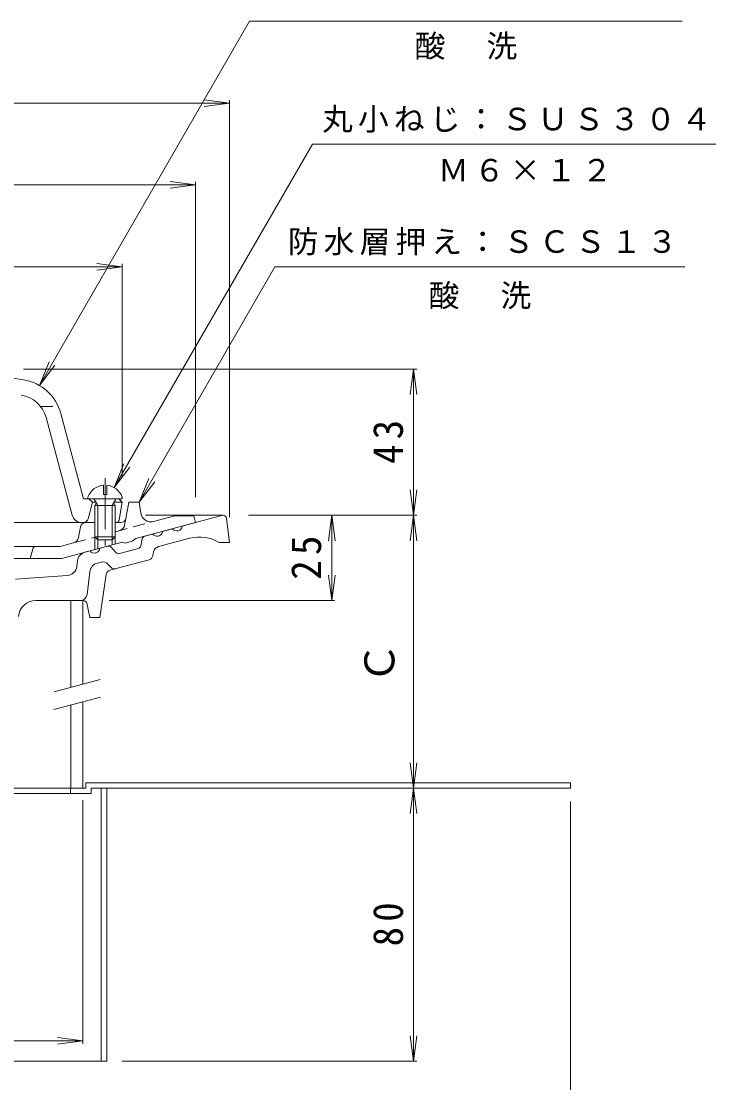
# Model space of a CAD drawing. Units: millimetres, scale not verified. Extents: x -260 to 225, y -347 to 394.
# Drawn here: x 6.8 to 210.5, y -170.1 to 141.2 of the extents above; entities that cross this region are included whole.
import ezdxf
from ezdxf.enums import TextEntityAlignment as Align

# ---------------------------------------------------------------- set-up
doc = ezdxf.new("R2010")
doc.units = ezdxf.units.MM
doc.header["$LTSCALE"] = 3
doc.linetypes.add('CHAIN1', pattern=[8, 5, -1, 1, -1])
doc.linetypes.add('DASHED1', pattern=[1.8, 1.2, -0.6])
for name, color, linetype, lineweight in [('0-0_通り芯', 3, 'Continuous', 9), ('0-1_躯体', 2, 'Continuous', 9), ('0-2_仕上', 6, 'Continuous', 9), ('0-3_建具', 4, 'Continuous', 9), ('0-4_その他', 7, 'Continuous', 9), ('0-5_寸法', 7, 'Continuous', 9), ('0-A', 2, 'Continuous', 9)]:
    doc.layers.add(name, color=color, linetype=linetype, lineweight=lineweight)
doc.styles.add('ＭＳ ゴシック', font='')
doc.styles.get('ＭＳ ゴシック').set_extended_font_data('MS Gothic')

msp = doc.modelspace()

# ---------------------------------------------------------------- linework, layer by layer
at = {"layer": '0-0_通り芯'}
for p, q in [((66.017, -3.695), (43.297, -3.695)), ((65.9, -3.695), (54.044, -6.872)), ((67.01, -4.571), (67.9, -11.695)), ((43.05, -9.818), (45.351, -9.201)), ((51.147, -7.648), (48.249, -8.425)), ((41.905, -12.658), (42.329, -10.583)), ((47.07, -12.882), (56.258, -10.42)), ((67.9, -11.695), (64.9, -11.695)), ((25.501, -14.52), (26.998, -14.119)), ((32.197, -12.726), (29.896, -13.343)), ((33.204, -13.029), (34.609, -14.613)), ((35.616, -14.916), (41.184, -13.424)), ((45.629, -14.413), (45.39, -15.579)), ((23.097, -18.704), (23.3, -17.052)), ((29.142, -17.686), (30.247, -17.389)), ((32.261, -17.994), (33.052, -18.886)), ((32.834, -19.802), (44.308, -16.728)), ((5.143, -22.393), (20.329, -21.331)), ((26.941, -20.218), (26.116, -26.939)), ((31.738, -21.036), (29.9, -33.695)), ((11.056, -28.695), (25.08, -28.695)), ((26.061, -29.499), (26.9, -33.695)), ((29.9, -33.695), (26.9, -33.695))]:
    msp.add_line(p, q, dxfattribs=at)
for centre, radius, start, end in [((66.017, -4.695), 1, 7.12427, 90), ((46.638, -8.21), 1.625, 217.6203, 352.37941), ((52.434, -6.656), 1.625, 217.6203, 352.37941), ((43.309, -10.784), 1, 104.9995, 168.43462), ((59.105, -21.045), 11, 58.20995, 105.00003), ((26.277, -17.418), 3, 105.00018, 172.99992), ((28.286, -13.127), 1.625, 217.61978, 352.38089), ((32.456, -13.692), 1, 41.56502, 104.99922), ((35.358, -13.95), 1, 221.56422, 284.9995), ((40.925, -12.458), 1, 284.9995, 348.43358), ((47.588, -14.814), 2, 104.9995, 168.43483), ((29.919, -20.583), 3, 105.00018, 172.99992), ((30.765, -19.321), 2, 41.56493, 104.9995), ((43.92, -15.279), 1.5, 285.00009, 348.43399), ((20.119, -18.338), 3, 274.00002, 352.99925), ((33.222, -21.251), 1.5, 105.00012, 171.74004), ((34.174, -17.89), 1.5, 221.56496, 285.00009), ((24.131, -26.695), 2, 270, 353.00002), ((11.056, -33.695), 5, 90, 175.91441), ((25.08, -29.695), 1, 11.30954, 90)]:
    msp.add_arc(centre, radius, start, end, dxfattribs=at)
at = {"layer": '0-1_躯体', "color": 4, "linetype": 'CHAIN1'}
msp.add_line((31.4, 7.206), (31.4, -12.521), dxfattribs=at)
at = {"layer": '0-1_躯体', "color": 4}
for p, q in [((30.921, 5.139), (30.921, 2.424)), ((31.879, 5.139), (31.879, 2.424)), ((26.4, 1.661), (26.4, 1.161)), ((26.4, 1.161), (36.4, 1.161)), ((29.27, -0.839), (28.218, 1.033)), ((31.879, 2.424), (30.921, 2.424)), ((33.53, -0.839), (34.582, 1.033)), ((36.4, 1.661), (36.4, 1.161)), ((28.4, -0.839), (28.841, -0.075)), ((28.4, -0.839), (34.4, -0.839)), ((28.4, -0.839), (28.4, -9.969)), ((29.27, -0.839), (29.27, -10.839)), ((33.53, -0.839), (33.53, -10.839)), ((34.4, -0.839), (33.959, -0.075)), ((34.4, -0.839), (34.4, -9.969)), ((29.27, -10.839), (28.4, -9.969)), ((28.4, -9.969), (34.4, -9.969)), ((29.27, -10.839), (33.53, -10.839)), ((33.53, -10.839), (34.4, -9.969))]:
    msp.add_line(p, q, dxfattribs=at)
at = {"layer": '0-1_躯体'}
for p, q in [((37.505, -4.615), (38.4, 0.161)), ((38.4, 0.161), (41.4, 0.161)), ((41.893, -3.058), (41.4, 0.161)), ((28.4, -5.839), (25.657, -5.839)), ((36.031, -5.839), (34.4, -5.839)), ((45.635, -5.502), (51.841, -3.839)), ((51.841, -3.839), (57.4, -3.839)), ((57.9, -5.839), (57.4, -3.839)), ((23.623, -10.207), (24.18, -7.076)), ((22.171, -11.789), (18.252, -12.839)), ((18.713, -16.339), (36.4, -11.6)), ((28.4, -9.969), (28.4, -13.743)), ((29.27, -10.839), (29.27, -13.51)), ((33.53, -10.839), (33.53, -12.369)), ((34.4, -9.969), (34.4, -12.136)), ((37.4, -11.85), (36.4, -11.6)), ((37.4, -11.85), (39.4, -11.314)), ((-62.3, -12.839), (18.252, -12.839)), ((10.193, -13.564), (9.4, -16.339)), ((18.713, -16.339), (-70.524, -16.339))]:
    msp.add_line(p, q, dxfattribs=at)
at = {"layer": '0-1_躯体', "linetype": 'DASHED1'}
for p, q in [((34.4, -8.512), (45.635, -5.502)), ((37.505, -4.615), (37.132, -6.605)), ((22.171, -11.789), (28.519, -10.088))]:
    msp.add_line(p, q, dxfattribs=at)
at = {"layer": '0-1_躯体'}
msp.add_lwpolyline([(39.4, -11.314), (40.4, -10.528), (57.9, -5.839)], dxfattribs=at)
at = {"layer": '0-1_躯体', "color": 4}
for centre, radius, start, end in [((31.4, -0.16), 5.321, 95.16376, 159.98405), ((31.4, -0.16), 5.321, 20.01595, 84.83395), ((28, 0.911), 0.25, 29.32918, 90), ((34.8, 0.911), 0.25, 90, 150.67082)]:
    msp.add_arc(centre, radius, start, end, dxfattribs=at)
at = {"layer": '0-1_躯体'}
for centre, radius, start, end in [((44.859, -2.604), 3, 188.70714, 285.00027), ((25.657, -7.339), 1.5, 90, 169.91187), ((36.031, -4.339), 1.5, 270, 349.38435), ((21.654, -9.857), 2, 284.9995, 349.91257), ((11.154, -13.839), 1, 90, 164.05402)]:
    msp.add_arc(centre, radius, start, end, dxfattribs=at)
at = {"layer": '0-1_躯体', "linetype": 'DASHED1'}
msp.add_arc((35.166, -6.236), 2, 284.9995, 349.38512, dxfattribs=at)
at = {"layer": '0-2_仕上', "linetype": 'DASHED1'}
msp.add_line((12.524, 28.161), (17.725, 28.161), dxfattribs=at)
at = {"layer": '0-2_仕上'}
for p, q in [((21.753, -3.615), (14.086, 25)), ((25.132, 1.161), (18.432, 26.164)), ((25.132, 1.161), (35.353, 1.161)), ((26.437, -4.709), (27.676, 0.161)), ((27.676, 0.161), (26.676, 1.161)), ((27.676, 0.161), (28.708, 0.161)), ((34.092, 0.161), (36.4, 0.161)), ((36.4, 0.161), (35.4, 1.161)), ((35.549, -5.018), (36.4, 0.161)), ((-67.1, -5.839), (28.4, -5.839)), ((34.4, -5.839), (34.565, -5.839))]:
    msp.add_line(p, q, dxfattribs=at)
for centre, radius, start, end in [((-32.1, -210.839), 250, 80.8784, 90), ((5.392, 22.67), 13.5, 14.99998, 80.87833), ((5.393, 22.67), 9, 14.99998, 80.87859), ((24.651, -2.839), 3, 194.99973, 270), ((24.984, -4.339), 1.5, 270, 345.72995), ((34.565, -4.839), 1, 270, 349.6944)]:
    msp.add_arc(centre, radius, start, end, dxfattribs=at)
at = {"layer": '0-3_建具'}
for p, q in [((21.4, -28.695), (24.9, -28.695)), ((21.4, -54.123), (21.4, -28.695)), ((24.9, -53.185), (24.9, -28.695)), ((24.9, -83.695), (24.9, -58.362)), ((21.4, -83.695), (21.4, -59.3)), ((-89.1, -83.695), (24.9, -83.695))]:
    msp.add_line(p, q, dxfattribs=at)
at = {"layer": '0-3_建具', "color": 7}
for p, q in [((16.457, -55.448), (29.997, -51.82)), ((16.355, -60.652), (30.048, -56.983))]:
    msp.add_line(p, q, dxfattribs=at)
at = {"layer": '0-4_その他'}
for p, q in [((-132.1, 117.161), (67.9, 117.161)), ((67.9, 117.161), (60.464, 118.14)), ((67.9, 117.161), (60.464, 116.182)), ((67.9, -4.195), (67.9, 118.061)), ((57.9, 93.161), (50.464, 94.14)), ((57.9, 1.661), (57.9, 94.061)), ((-122.1, 93.161), (57.9, 93.161)), ((57.9, 93.161), (50.464, 92.182)), ((-100.6, 69.161), (36.4, 69.161)), ((36.4, 69.161), (28.964, 70.14)), ((36.4, 69.161), (28.964, 68.182)), ((36.4, 7.661), (36.4, 70.061)), ((7.533, 39.161), (122.8, 39.161)), ((121.9, 39.161), (120.921, 31.725)), ((121.9, -3.695), (121.9, 39.161)), ((121.9, 39.161), (122.879, 31.725)), ((121.9, -3.695), (120.921, 3.74)), ((121.9, -3.695), (122.879, 3.74)), ((73.517, -3.695), (98.8, -3.695)), ((73.517, -3.695), (122.8, -3.695)), ((97.9, -3.695), (96.921, -11.131)), ((97.9, -28.695), (97.9, -3.695)), ((97.9, -3.695), (98.879, -11.131)), ((121.9, -3.695), (120.921, -11.131)), ((121.9, -83.695), (121.9, -3.695)), ((121.9, -3.695), (122.879, -11.131)), ((97.9, -28.695), (96.921, -21.26)), ((97.9, -28.695), (98.879, -21.26)), ((32.58, -28.695), (98.8, -28.695)), ((121.9, -83.695), (120.921, -76.26)), ((121.9, -83.695), (122.879, -76.26)), ((32.4, -83.695), (122.8, -83.695)), ((121.9, -83.695), (120.921, -91.131)), ((121.9, -163.695), (121.9, -83.695)), ((121.9, -83.695), (122.879, -91.131)), ((24.9, -87.224), (24.9, -158.624)), ((167.9, -218.921), (167.9, -87.648)), ((-89.1, -157.724), (24.9, -157.724)), ((24.9, -157.724), (17.464, -156.745)), ((24.9, -157.724), (17.464, -158.703)), ((121.9, -163.695), (120.921, -156.259)), ((121.9, -163.695), (122.879, -156.259)), ((122.8, -163.695), (36.376, -163.695))]:
    msp.add_line(p, q, dxfattribs=at)
at = {"layer": '0-5_寸法'}
for p, q in [((34.061, 4.448), (92.207, 105.161)), ((92.207, 105.161), (210.512, 105.161)), ((41.4, 0.161), (81.237, 69.161)), ((81.237, 69.161), (201.393, 69.161)), ((12.142, 34.362), (15.013, 41.291)), ((12.142, 34.362), (16.708, 40.312)), ((34.061, 4.448), (36.931, 11.377)), ((34.061, 4.448), (38.626, 10.398)), ((41.4, 0.161), (44.27, 7.09)), ((41.4, 0.161), (45.966, 6.111))]:
    msp.add_line(p, q, dxfattribs=at)
msp.add_lwpolyline([(12.142, 34.362), (73.803, 141.161), (200.654, 141.161)], dxfattribs=at)
at = {"layer": '0-A'}
for p, q in [((21.241, -83.695), (21.241, -85.295)), ((21.241, -83.695), (25.741, -83.695)), ((25.741, -82.095), (25.741, -83.695)), ((25.741, -82.095), (167.9, -82.095)), ((27.341, -83.695), (27.341, -85.295)), ((27.341, -83.695), (167.9, -83.695)), ((30.3, -83.695), (30.3, -163.695)), ((31.9, -83.695), (31.9, -163.695)), ((167.9, -82.095), (167.9, -83.695)), ((27.341, -85.295), (-91.859, -85.295))]:
    msp.add_line(p, q, dxfattribs=at)
msp.add_lwpolyline([(-96.1, -83.695), (-96.1, -163.695), (31.9, -163.695)], dxfattribs=at)

# ---------------------------------------------------------------- texts
at = {"layer": '0-4_その他', "color": 2, "style": 'ＭＳ ゴシック'}
msp.add_text('Ｃ', height=8.798, rotation=90, dxfattribs=at).set_placement((118.9, -53.07), align=Align.BOTTOM_LEFT)
at = {"layer": '0-4_その他', "color": 2, "char_height": 8.798, "attachment_point": 7, "rotation": 90, "style": 'ＭＳ ゴシック'}
for s, insert in [('\\T1.27;\\W0.95;43', (118.9, 11.358)), ('\\T1.27;\\W0.95;25', (94.9, -22.57)), ('\\T1.27;\\W0.95;80', (118.9, -130.07))]:
    msp.add_mtext(s, dxfattribs=dict(at, insert=insert))
at = {"layer": '0-5_寸法', "char_height": 6.598, "attachment_point": 7, "style": 'ＭＳ ゴシック'}
for s, insert in [('\\T1.17;酸\u3000洗', (122.229, 129.877)), ('\\T1.17;丸小ねじ：ＳＵＳ３０４', (95.061, 108.449)), ('\\T1.17;Ｍ６×１２', (129.068, 94.08)), ('\\T1.17;防水層押え：ＳＣＳ１３', (85.002, 72.526)), ('\\T1.17;酸\u3000洗', (126.315, 56.72))]:
    msp.add_mtext(s, dxfattribs=dict(at, insert=insert))

doc.saveas('drawing.dxf')
